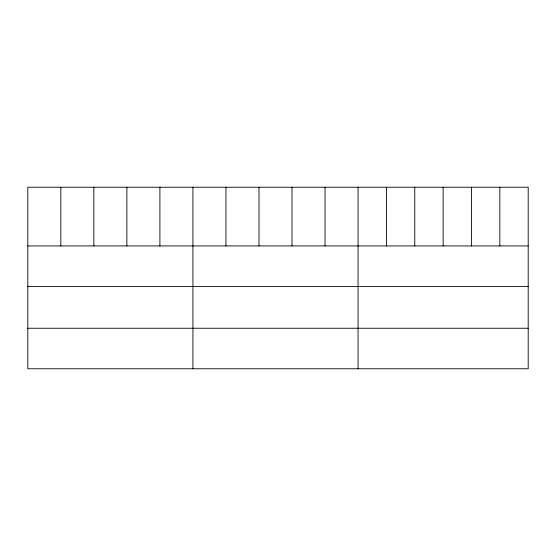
<?xml version="1.0" encoding="UTF-8"?>
<svg xmlns="http://www.w3.org/2000/svg" width="556" height="556" viewBox="0 0 556 556"><rect width="100%" height="100%" fill="white"/><g stroke="black" fill="none" stroke-linecap="round" stroke-linejoin="round"><path stroke-width="0.83" d="M528.2 245.94L528.2 368.774L27.8 368.774L27.8 187.226L528.2 187.226L528.2 245.94L27.8 245.94M27.8 286.479L528.2 286.479M27.8 328.242L528.2 328.242M499.844 187.226L499.844 245.94M471.488 187.226L471.488 245.94M443.132 187.226L443.132 245.94M414.776 187.226L414.776 245.94M386.42 187.226L386.42 245.94M358.064 187.226L358.064 368.774M325.038 187.226L325.038 245.94M292.011 187.226L292.011 245.94M258.985 187.226L258.985 245.94M225.958 187.226L225.958 245.94M192.932 187.226L192.932 368.774M159.906 187.226L159.906 245.94M126.879 187.226L126.879 245.94M93.853 187.226L93.853 245.94M60.826 187.226L60.826 245.94"/></g></svg>
